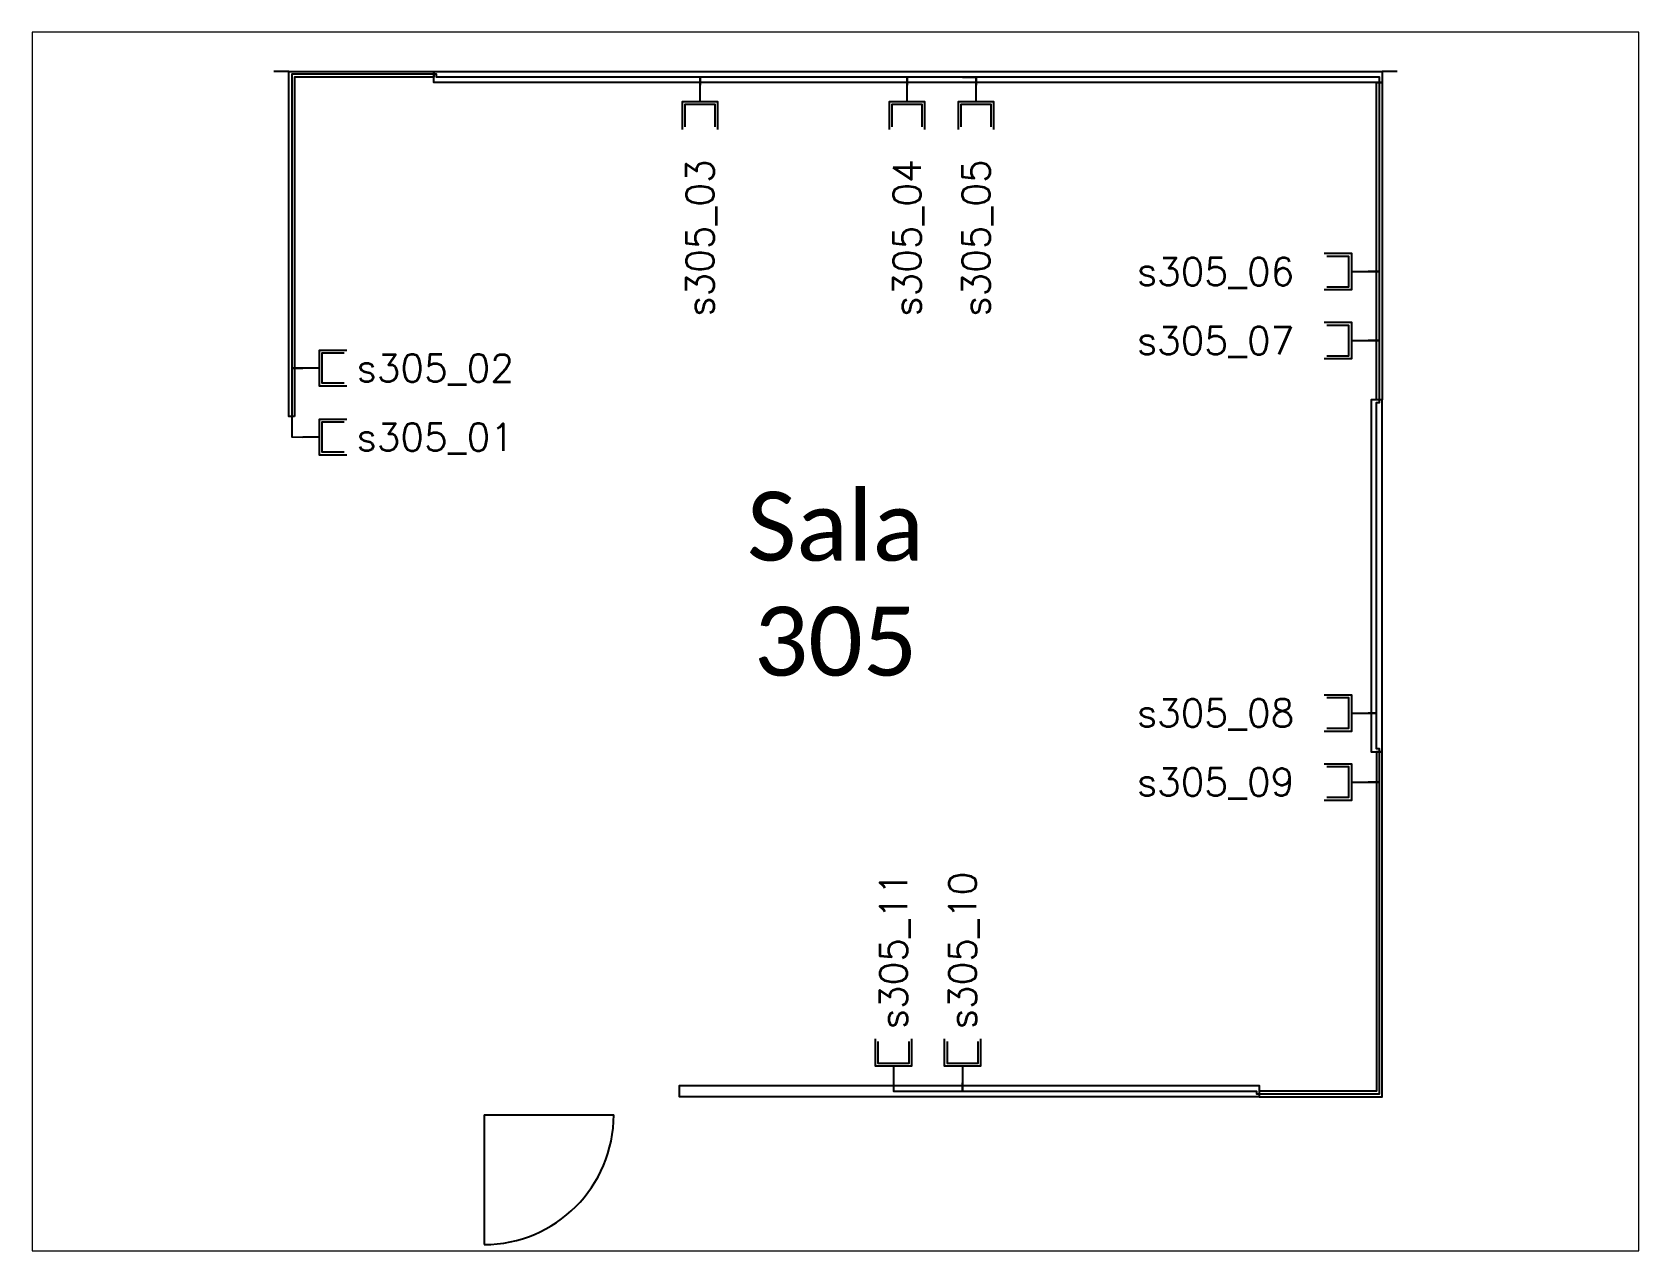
# Paper-space layout 'Układ2' of a CAD drawing. Header units: centimetres. Extents: x 26 to 231, y 20 to 176.
# The model-space entities are those that its viewports show. They can reach past a viewport. Long polylines and large blocks are cut down to what shows.
import ezdxf
from ezdxf.enums import TextEntityAlignment as Align

# ---------------------------------------------------------------- set-up
doc = ezdxf.new("R2010")
doc.units = ezdxf.units.CM
for name, color, linetype in [('dzwi - promień otwarcia', 1, 'Continuous'), ('korytka - istniejące', 200, 'Continuous'), ('korytka - nowe', 220, 'Continuous'), ('okna - rama', 1, 'Continuous'), ('przyłącza', 80, 'Continuous'), ('przyłącza - opis', 80, 'Continuous'), ('przyłącza - przewód', 80, 'Continuous'), ('TEKST', 7, 'Continuous'), ('ściana', 5, 'Continuous')]:
    doc.layers.add(name, color=color, linetype=linetype)
doc.styles.add('Tabela', font='calibril.ttf')
doc.styles.add('tekst', font='romans.shx')

# ---------------------------------------------------------------- blocks, each defined once
blk = doc.blocks.new('Dzwi_1_szkic')
at = {"layer": 'dzwi - promień otwarcia'}
for q in [(72, -76.5), (166, 17.5)]:
    blk.add_line((72, 17.5), q, dxfattribs=at)
blk.add_arc((72, 17.5), 94, 270, 0, dxfattribs=at)
blk = doc.blocks.new('Przyłącze')
at = {"layer": 'przyłącza'}
blk.add_line((0, 12), (0, 0), dxfattribs=at)
for points in [[(13, 32), (13, 12), (-13, 12), (-13, 32)], [(11, 30), (11, 14), (-11, 14), (-11, 30)]]:
    blk.add_lwpolyline(points, dxfattribs=at)
at = {"layer": 'przyłącza - opis', "style": 'tekst'}
blk.add_attdef('OZNACZENIE_PRZYŁĄCZA', text='', height=20, rotation=90, dxfattribs=at).set_placement((0, 39), align=Align.MIDDLE_LEFT)

msp = doc.modelspace()

# ---------------------------------------------------------------- linework, layer by layer
at = {"layer": 'korytka - istniejące'}
for points in [[(2610.9, 3253.8), (3297.9, 3253.8), (3297.9, 3245.8), (2610.9, 3245.8)], [(3297.9, 2760.8), (3297.9, 3015.8), (3289.9, 3015.8), (3289.9, 2760.8)], [(3208.9, 2510.8), (2788.9, 2510.8), (2788.9, 2518.8), (3208.9, 2518.8)]]:
    msp.add_lwpolyline(points, close=True, dxfattribs=at)
at = {"layer": 'korytka - nowe'}
msp.add_lwpolyline([(2509.9, 3003.8), (2505.9, 3003.8), (2505.9, 3253.8), (2610.9, 3253.8), (2610.9, 3249.8), (2509.9, 3249.8), (2509.9, 3003.8)], dxfattribs=at)
for points in [[(3297.9, 3245.8), (3297.9, 3015.8), (3293.9, 3015.8), (3293.9, 3245.8)], [(3293.9, 2760.8), (3293.9, 2514.8), (3208.9, 2514.8), (3208.9, 2510.8), (3297.9, 2510.8), (3297.9, 2760.8)]]:
    msp.add_lwpolyline(points, close=True, dxfattribs=at)
at = {"layer": 'przyłącza - przewód'}
msp.add_lwpolyline([(2943.9, 2520.8), (2943.9, 2514.8), (2993.9, 2514.8), (2993.9, 2520.8), (2993.9, 2514.8), (3206.9, 2514.8), (3206.9, 2512.8), (3295.9, 2512.8), (3295.9, 2738.8), (3287.9, 2738.8), (3295.9, 2738.8), (3295.9, 2762.8), (3293.9, 2762.8), (3293.9, 2788.8), (3287.9, 2788.8), (3293.9, 2788.8), (3293.9, 3013.8), (3295.9, 3013.8), (3295.9, 3058.8), (3287.9, 3058.8), (3295.9, 3058.8), (3295.9, 3108.8), (3287.9, 3108.8), (3295.9, 3108.8), (3295.9, 3249.8), (2993.9, 3249.8), (2993.8, 3249.8), (3003.7, 3249.8), (3003.7, 3243.8), (3003.7, 3249.8), (2953.7, 3249.8), (2953.7, 3243.8), (2953.7, 3249.8), (2803.7, 3249.8), (2803.7, 3243.8), (2803.7, 3249.8), (2612.7, 3249.8), (2612.7, 3251.8), (2507.9, 3251.8), (2507.9, 3038.8), (2515.9, 3038.8), (2507.9, 3038.8), (2507.9, 2988.9), (2515.9, 2988.8)], dxfattribs=at)
at = {"layer": 'ściana'}
for p, q in [((2505.9, 3253.8), (2494.9, 3253.8)), ((3308.9, 3253.8), (3297.9, 3253.8))]:
    msp.add_line(p, q, dxfattribs=at)

# ---------------------------------------------------------------- block references
at = {"layer": 'dzwi - promień otwarcia'}
msp.add_blockref('Dzwi_1_szkic', (2575.2, 2480.1), dxfattribs=at)
at = {"layer": 'przyłącza'}
ref = msp.add_blockref('Przyłącze', (2803.7, 3243.8), dxfattribs=dict(at, xscale=-1, rotation=180))
ref.add_attrib('OZNACZENIE_PRZYŁĄCZA', 's305_03', dxfattribs={"layer": 'przyłącza - opis', "height": 20, "rotation": 90, "style": 'tekst'}).set_placement((2803.7, 3076.2), align=Align.MIDDLE_LEFT)
ref = msp.add_blockref('Przyłącze', (2953.7, 3243.8), dxfattribs=dict(at, xscale=-1, rotation=180))
ref.add_attrib('OZNACZENIE_PRZYŁĄCZA', 's305_04', dxfattribs={"layer": 'przyłącza - opis', "height": 20, "rotation": 90, "style": 'tekst'}).set_placement((2953.7, 3076.2), align=Align.MIDDLE_LEFT)
ref = msp.add_blockref('Przyłącze', (3003.7, 3243.8), dxfattribs=dict(at, xscale=-1, rotation=180))
ref.add_attrib('OZNACZENIE_PRZYŁĄCZA', 's305_05', dxfattribs={"layer": 'przyłącza - opis', "height": 20, "rotation": 90, "style": 'tekst'}).set_placement((3003.7, 3076.2), align=Align.MIDDLE_LEFT)
ref = msp.add_blockref('Przyłącze', (3287.9, 3108.8), dxfattribs=dict(at, xscale=-1, rotation=90))
ref.add_attrib('OZNACZENIE_PRZYŁĄCZA', 's305_06', dxfattribs={"layer": 'przyłącza - opis', "height": 20, "style": 'tekst'}).set_placement((3120.3, 3108.8), align=Align.MIDDLE_LEFT)
ref = msp.add_blockref('Przyłącze', (3287.9, 3058.8), dxfattribs=dict(at, xscale=-1, rotation=90))
ref.add_attrib('OZNACZENIE_PRZYŁĄCZA', 's305_07', dxfattribs={"layer": 'przyłącza - opis', "height": 20, "style": 'tekst'}).set_placement((3120.3, 3058.8), align=Align.MIDDLE_LEFT)
at = {"layer": 'przyłącza', "rotation": 270}
for p, values in [((2515.9, 3038.8), {'OZNACZENIE_PRZYŁĄCZA': 's305_02'}), ((2515.9, 2988.8), {'OZNACZENIE_PRZYŁĄCZA': 's305_01'})]:
    msp.add_blockref('Przyłącze', p, dxfattribs=at).add_auto_attribs(values)
at = {"layer": 'przyłącza'}
ref = msp.add_blockref('Przyłącze', (3287.9, 2788.8), dxfattribs=dict(at, xscale=-1, rotation=90))
ref.add_attrib('OZNACZENIE_PRZYŁĄCZA', 's305_08', dxfattribs={"layer": 'przyłącza - opis', "height": 20, "style": 'tekst'}).set_placement((3120.3, 2788.8), align=Align.MIDDLE_LEFT)
ref = msp.add_blockref('Przyłącze', (3287.9, 2738.8), dxfattribs=dict(at, xscale=-1, rotation=90))
ref.add_attrib('OZNACZENIE_PRZYŁĄCZA', 's305_09', dxfattribs={"layer": 'przyłącza - opis', "height": 20, "style": 'tekst'}).set_placement((3120.3, 2738.8), align=Align.MIDDLE_LEFT)
for p, values in [((2943.9, 2520.8), {'OZNACZENIE_PRZYŁĄCZA': 's305_11'}), ((2993.9, 2520.8), {'OZNACZENIE_PRZYŁĄCZA': 's305_10'})]:
    msp.add_blockref('Przyłącze', p, dxfattribs=at).add_auto_attribs(values)

# ---------------------------------------------------------------- texts
at = {"layer": 'TEKST', "insert": (2901.9, 2882.3), "char_height": 50, "attachment_point": 5, "style": 'Tabela'}
msp.add_mtext_dynamic_manual_height_columns('Sala\\P305', width=791.954, gutter_width=10, heights=[0], dxfattribs=at)

psp = doc.layouts.new('Układ2')

# ---------------------------------------------------------------- viewports
at = {"layer": 'okna - rama', "view_target_point": (2901.87, 2840.69)}
psp.add_viewport(center=(128.5, 97.5), size=(205.6, 156), view_center_point=(0, 0), view_height=883.2784, dxfattribs=at)

doc.saveas('drawing.dxf')
